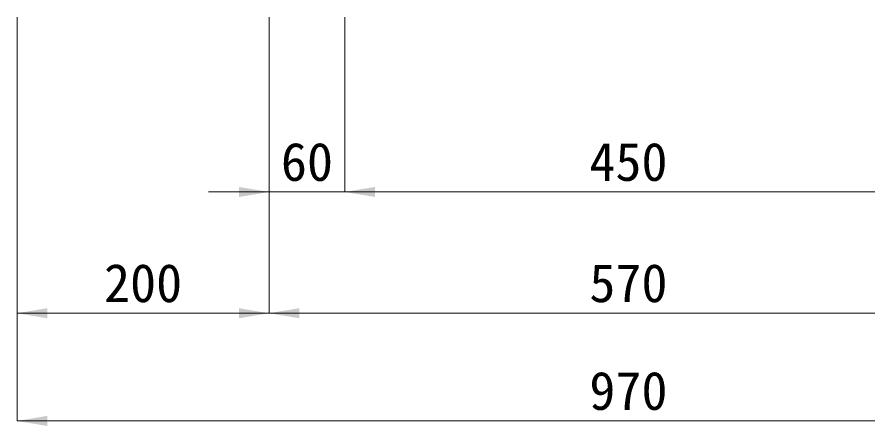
# Model space of a CAD drawing. Units: millimetres at full size; some dimension numbers follow another scale. Extents: x 40781 to 122968, y -21714 to -2620.
# Drawn here: x 107584 to 108259, y -7318 to -6993 of the extents above; entities that cross this region are included whole.
import ezdxf
from ezdxf.enums import TextEntityAlignment as Align

# ---------------------------------------------------------------- set-up
doc = ezdxf.new("R2010")
doc.units = ezdxf.units.MM
doc.header["$LTSCALE"] = 18
doc.layers.add('寸法線', color=7, linetype='Continuous', lineweight=9)
doc.styles.add('ＭＳ ゴシック', font='')
doc.styles.get('ＭＳ ゴシック').set_extended_font_data('MS Gothic')

# ---------------------------------------------------------------- blocks, each defined once
blk = doc.blocks.new('filled_arrow')
at = {"color": 0, "linetype": 'Continuous', "lineweight": -2}
blk.add_solid([(7.5, 1.25), (0, 0), (7.5, -1.25)], dxfattribs=at)

msp = doc.modelspace()

# ---------------------------------------------------------------- linework, layer by layer
at = {"layer": '寸法線'}
for p, q in [((107584.17, -6993), (107584.17, -7228.19)), ((107584.17, -6993), (107584.17, -7313.73)), ((107784.17, -6993), (107784.17, -7228.19)), ((107784.17, -6993), (107784.17, -7228.19)), ((107784.17, -6993), (107784.17, -7131.92)), ((107844.17, -6993), (107844.17, -7131.92)), ((107844.17, -6993), (107844.17, -7131.92)), ((107736.17, -7131.92), (107892.17, -7131.92)), ((107844.17, -7131.92), (108294.17, -7131.92)), ((108246.17, -7131.92), (108402.17, -7131.92)), ((107584.17, -7228.19), (107784.17, -7228.19)), ((107784.17, -7228.19), (108354.17, -7228.19)), ((107584.17, -7313.73), (108554.17, -7313.73))]:
    msp.add_line(p, q, dxfattribs=at)

# ---------------------------------------------------------------- block references
at = {"layer": '寸法線', "xscale": 3.2, "yscale": 3.2, "rotation": 180}
for p in [(107784.17, -7131.92), (107784.17, -7228.19)]:
    msp.add_blockref('filled_arrow', p, dxfattribs=at)
at = {"layer": '寸法線', "xscale": 3.2, "yscale": 3.2}
for p in [(107844.17, -7131.92), (107844.17, -7131.92), (107584.17, -7228.19), (107784.17, -7228.19), (107584.17, -7313.73)]:
    msp.add_blockref('filled_arrow', p, dxfattribs=at)

# ---------------------------------------------------------------- texts
at = {"layer": '寸法線', "style": 'ＭＳ ゴシック'}
for s, p in [('60', (107814.17, -7107.92)), ('450', (108069.17, -7107.92)), ('200', (107684.17, -7204.19)), ('570', (108069.17, -7204.19)), ('970', (108069.17, -7289.73))]:
    msp.add_text(s, height=30.38, dxfattribs=at).set_placement(p, align=Align.MIDDLE_CENTER)

doc.saveas('drawing.dxf')
